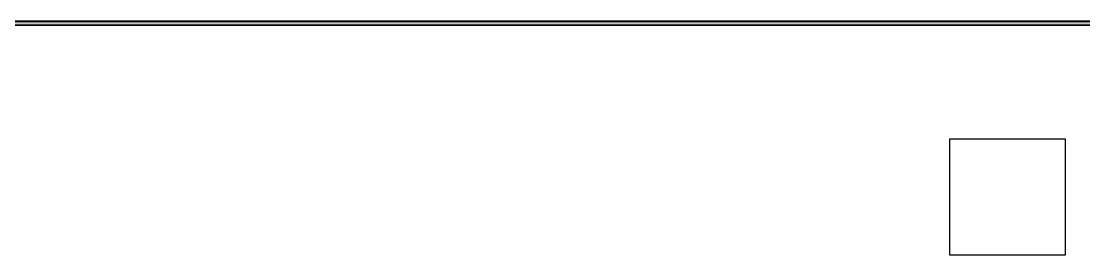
# Model space of a CAD drawing. Extents: x -200 to 7200, y -200 to 2100.
# Drawn here: x 1799 to 2716, y 750 to 952 of the extents above; entities that cross this region are included whole.
import ezdxf

# ---------------------------------------------------------------- set-up
doc = ezdxf.new("R2010")
doc.units = 0
doc.header["$MEASUREMENT"] = 0
doc.layers.get('0').update_dxf_attribs({"linetype": 'CONTINUOUS'})
for name, color, linetype in [('GAP', 1, 'CONTINUOUS'), ('PIN', 2, 'CONTINUOUS'), ('VIA', 3, 'CONTINUOUS')]:
    doc.layers.add(name, color=color, linetype=linetype)

# ---------------------------------------------------------------- blocks, each defined once
blk = doc.blocks.new('R2C1BGAP')
blk.add_lwpolyline([(629.5, 948.25), (3198, 948.25), (3198, 951.75), (629.5, 951.75), (629.5, 948.25)])
blk.add_solid([(629.5, 948.25), (3198, 948.25), (629.5, 951.75), (3198, 951.75)])
blk = doc.blocks.new('R2C1BPIN')
blk.add_lwpolyline([(629.5, 948.75), (3198, 948.75), (3198, 951.25), (629.5, 951.25), (629.5, 948.75)])
blk.add_solid([(629.5, 948.75), (3198, 948.75), (629.5, 951.25), (3198, 951.25)])
blk = doc.blocks.new('R2C1BVIA')
at = {"layer": 'VIA'}
blk.add_lwpolyline([(2600, 850), (2600, 750), (2700, 750), (2700, 850), (2600, 850)], dxfattribs=at)

msp = doc.modelspace()

# ---------------------------------------------------------------- block references
at = {"layer": 'GAP'}
msp.add_blockref('R2C1BGAP', (0, 0), dxfattribs=at)
at = {"layer": 'PIN'}
msp.add_blockref('R2C1BPIN', (0, 0), dxfattribs=at)
at = {"layer": 'VIA'}
msp.add_blockref('R2C1BVIA', (0, 0), dxfattribs=at)

doc.saveas('drawing.dxf')
